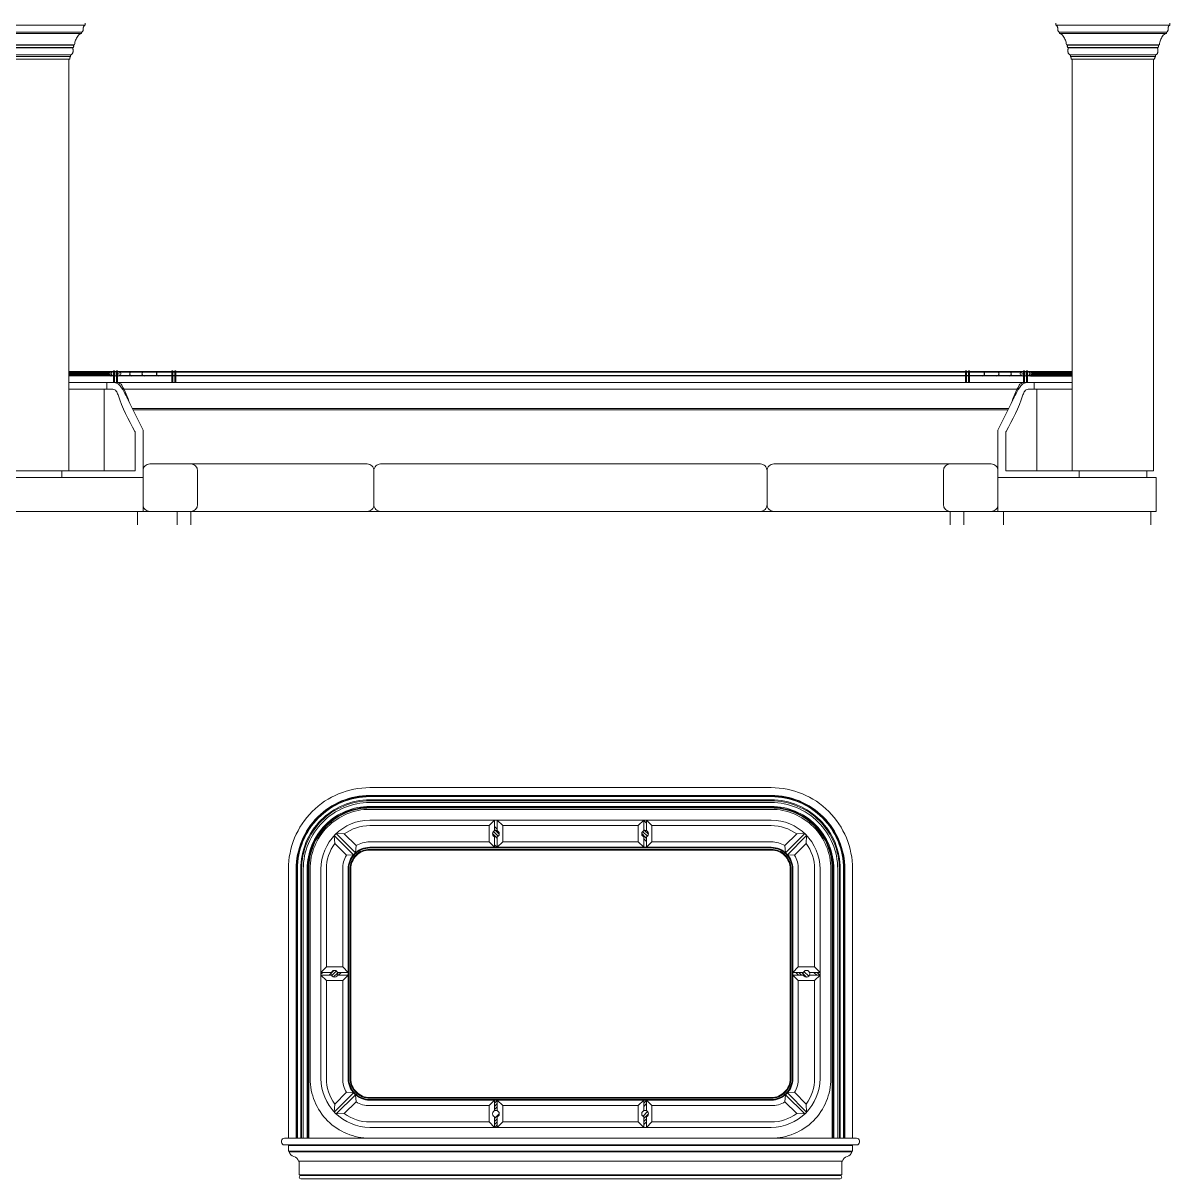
# Model space of a CAD drawing. Header units: millimetres. Extents: x 92928 to 223128, y -11456 to 21098.
# Drawn here: x 166846 to 175303, y -11456 to -2934 of the extents above; entities that cross this region are included whole.
import ezdxf

# ---------------------------------------------------------------- set-up
doc = ezdxf.new("R2010")
doc.units = ezdxf.units.MM
doc.set_wipeout_variables(frame=1)
doc.linetypes.add('DOT', pattern=[6.35, 0, -6.35])
doc.layers.add('_ACM-A-DETL-THIN', color=2, linetype='Continuous', lineweight=9)
doc.layers.add('_ACM-A-ELVE-HACH', color=251, linetype='Continuous', lineweight=9)

# ---------------------------------------------------------------- blocks, each defined once
blk = doc.blocks.new('海龙_1211083971')
at = {"layer": '_ACM-A-DETL-THIN'}
for points in [[(-633.9, -50), (-633.9, -66.2)], [(206.1, -50), (206.1, -66.2)], [(-607.9, -126.1), (-608.1, -116.9)], [(180.2, -126.1), (180.4, -116.9)], [(-548.3, -211.5), (-549.6, -209.2), (-556.1, -209.2)], [(120.6, -211.5), (121.9, -209.2), (128.3, -209.2)], [(-527.6, -296.9), (-527.6, -283.1)], [(-463.9, -3400), (-463.9, -3350), (-513.9, -3350), (-513.9, -315.4), (-521.1, -315.4)], [(86.1, -315.4), (-513.9, -315.4)], [(36.1, -3400), (36.1, -3350), (86.1, -3350), (86.1, -315.4), (93.3, -315.4)], [(99.8, -296.9), (99.8, -283.1)], [(-493.9, -3750), (-493.9, -3650), (-533.9, -3650), (-533.9, -3400), (633.9, -3400), (633.9, -3650), (593.9, -3650), (593.9, -3750)]]:
    blk.add_lwpolyline(points, dxfattribs=at)
at = {"layer": '_ACM-A-DETL-THIN', "color": 8}
for points in [[(206.1, -66.2), (-633.9, -66.2)], [(180.4, -116.9), (-608.1, -116.9)], [(180.2, -126.1), (-607.9, -126.1)], [(121.9, -209.2), (-549.6, -209.2)], [(120.6, -211.5), (-548.3, -211.5)], [(115.4, -230), (-543.1, -230)], [(114.1, -232.3), (-541.8, -232.3)], [(99.8, -283.1), (-527.6, -283.1)], [(99.8, -296.9), (-527.6, -296.9)], [(36.1, -3350), (-463.9, -3350)], [(593.9, -3650), (-493.9, -3650)]]:
    blk.add_lwpolyline(points, dxfattribs=at)
at = {"layer": '_ACM-A-DETL-THIN'}
for points in [[(-541.8, -232.3), (-543.1, -230, 3.820271)], [(114.1, -232.3), (115.4, -230, -3.820271)]]:
    blk.add_lwpolyline(points, format="xyb", dxfattribs=at)
for points in [[(-620.7, -93.8), (-620.7, -92), (-620.7, -90.1), (-621.1, -84.7), (-621.8, -81.2), (-622.7, -77.9), (-623.9, -74.9), (-625.4, -72.3), (-627.9, -69.1), (-629.8, -67.6), (-631.8, -66.6), (-632.8, -66.3), (-633.9, -66.2)], [(193, -93.8), (192.9, -92), (192.9, -90.1), (193.4, -84.7), (194, -81.2), (195, -77.9), (196.2, -74.9), (197.7, -72.3), (200.2, -69.1), (202.1, -67.6), (204.1, -66.6), (205.1, -66.3), (206.1, -66.2)], [(-608.1, -116.9), (-609.1, -116.8), (-611.1, -116.2), (-613.8, -114.3), (-615.9, -111.8), (-618.3, -107.3), (-620.1, -100.9), (-620.6, -97.4), (-620.7, -93.8)], [(-556.1, -209.2), (-564.3, -174.6), (-570.9, -159.8), (-590.9, -134.5), (-597.6, -130.1), (-607.9, -126.1)], [(128.3, -209.2), (136.6, -174.6), (143.2, -159.8), (163.2, -134.5), (169.8, -130.1), (180.2, -126.1)], [(180.4, -116.9), (181.4, -116.8), (183.3, -116.2), (186, -114.3), (188.1, -111.8), (190.6, -107.3), (192.4, -100.9), (192.8, -97.4), (193, -93.8)], [(-543.1, -230), (-543.9, -230.2), (-544.6, -230.2), (-545.3, -230), (-546, -229.7), (-546.7, -229.2), (-547.4, -228.6), (-548.6, -226.9), (-549.5, -224.8), (-550, -222.4), (-550.3, -219.8), (-550.1, -217.2), (-549.9, -215.9), (-549.3, -213.5), (-548.3, -211.5)], [(-527.6, -283.1), (-529.5, -283.1), (-531.4, -282.8), (-535.2, -281), (-538.6, -277.8), (-540.1, -275.7), (-542.8, -270.6), (-543.8, -267.7), (-544.7, -264.6), (-545.3, -261.4), (-545.8, -258.1), (-546, -254.6), (-545.9, -247.7), (-545.5, -244.3), (-544.8, -241.1), (-544, -238), (-543, -235), (-541.8, -232.3)], [(99.8, -283.1), (101.8, -283.1), (103.7, -282.8), (107.4, -281), (110.8, -277.8), (112.4, -275.7), (115, -270.6), (116.1, -267.7), (116.9, -264.6), (117.6, -261.4), (118.1, -258.1), (118.3, -254.6), (118.1, -247.7), (117.7, -244.3), (117.1, -241.1), (116.3, -238), (115.3, -235), (114.1, -232.3)], [(115.4, -230), (116.1, -230.2), (116.9, -230.2), (117.6, -230), (118.3, -229.7), (119, -229.2), (119.7, -228.6), (120.8, -226.9), (121.7, -224.8), (122.3, -222.4), (122.5, -219.8), (122.4, -217.2), (122.2, -215.9), (121.5, -213.5), (120.6, -211.5)], [(-521.1, -315.4), (-521.7, -308.8), (-522.3, -305.9), (-523.5, -302.7), (-525.5, -299.2), (-527.6, -296.9)], [(93.3, -315.4), (93.9, -308.8), (94.6, -305.9), (95.8, -302.7), (97.7, -299.2), (99.8, -296.9)]]:
    blk.add_spline(points, degree=3, dxfattribs=at)
blk = doc.blocks.new('K_1208064946')
at = {"layer": '_ACM-A-DETL-THIN'}
for points in [[(-32.5, 0), (39.5, 0)], [(39.5, -30), (-32.5, -30)]]:
    blk.add_lwpolyline(points, dxfattribs=at)
blk.add_arc((-32.5, -15), 15, 90, 270, dxfattribs=at)
blk.add_ellipse((39.5, -15), major_axis=(0, 15), ratio=0.535508, dxfattribs=at)
blk = doc.blocks.new('K_1208065106')
at = {"color": 250}
blk.add_line((3460, 0), (-3460, 0), dxfattribs=at)
blk = doc.blocks.new('*U269')
at = {"color": 250}
for p, q in [((0, 8), (0, 0)), ((5.2, 8), (5.2, 0)), ((10, 8), (10, 0)), ((14.1, 8), (14.1, 0)), ((17.3, 8), (17.3, 0)), ((19.3, 8), (19.3, 0)), ((20, 8), (20, 0))]:
    blk.add_line(p, q, dxfattribs=at)
blk = doc.blocks.new('K_1208061873')
at = {"color": 8, "linetype": 'DOT', "ltscale": 1000}
blk.add_wipeout([(-2.5, -37.5), (5.5, -37.5), (5.5, -125), (-2.5, -125)], dxfattribs=at)
blk.add_lwpolyline([(-2.5, -37.5), (5.5, -37.5), (5.5, -125), (-2.5, -125)], close=True)
at = {"layer": '_ACM-A-DETL-THIN', "xscale": -1, "rotation": 270}
blk.add_blockref('*U269', (-2.5, -57.5), dxfattribs=at)
blk = doc.blocks.new('K_1208061974')
blk.add_blockref('K_1208061873', (-5.5, 125))
blk.add_blockref('K_1208061873', (-27.5, 125))
blk = doc.blocks.new('K_1222045999')
at = {"layer": '_ACM-A-DETL-THIN'}
blk.add_lwpolyline([(-2040, -135, -0.300261), (-2075, -100), (-2070, -100), (-2070, -95), (-2080, -95), (-2080, -55), (-2075, -55), (-2075, -50), (-2110, -50, -0.414214), (-2130, -30), (-2130, -20, -0.414214), (-2110, 0), (2110, 0, -0.414214), (2130, -20), (2130, -30, -0.414214), (2110, -50), (2075, -50), (2075, -55), (2080, -55), (2080, -95), (2070, -95), (2070, -100), (2075, -100, -0.300261), (2040, -135, 0.300261), (2005, -170), (2000, -170), (2000, -270), (1987.5, -270), (1987.5, -275, -1), (1987.5, -300), (-1987.5, -300, -1), (-1987.5, -275), (-1987.5, -270), (-2000, -270), (-2000, -170), (-2005, -170, 0.300261), (-2040, -135)], format="xyb", dxfattribs=at)
at = {"layer": '_ACM-A-DETL-THIN', "color": 8}
for points in [[(2075, -50), (-2075, -50)], [(2080, -55), (-2075, -55)], [(2070, -95), (-2070, -95)], [(2075, -100), (-2070, -100)], [(2000, -170), (-2000, -170)], [(1987.5, -270), (-1987.5, -270)], [(1987.5, -275), (-1987.5, -275)]]:
    blk.add_lwpolyline(points, dxfattribs=at)
blk = doc.blocks.new('海龙_1210102983')
at = {"layer": '_ACM-A-ELVE-HACH'}
h = blk.add_hatch(dxfattribs=at)
h.set_pattern_fill('ANSI34', color=256, scale=5, style=0)
h.set_pattern_definition([(45, (-25, -200), (-67.35, 67.35), []), (45, (-2.55, -200), (-67.35, 67.35), []), (45, (19.9, -200), (-67.35, 67.35), []), (45, (42.35, -200), (-67.35, 67.35), [])])
h.paths.add_polyline_path([(10, 0), (-10, 0), (-10, -77.1, -0.208712), (10, -77.1)])
h.paths.add_polyline_path([(25, -100, 1), (-25, -100, 1)])
h.paths.add_polyline_path([(10, -122.9, -0.208712), (-10, -122.9), (-10, -200), (10, -200)])
at = {"layer": '_ACM-A-DETL-THIN', "color": 8}
for points in [[(10, -77.1), (10, 0), (-10, 0), (-10, -77.1)], [(-10, -122.9), (-10, -200), (10, -200), (10, -122.9)]]:
    blk.add_lwpolyline(points, dxfattribs=at)
blk.add_circle((0, -100), 25, dxfattribs=at)
blk = doc.blocks.new('K_1222175199')
at = {"layer": '_ACM-A-DETL-THIN'}
blk.add_lwpolyline([(2080, -2584.6), (2080, -600, 0.414214), (1480, 0), (-1480, 0, 0.414214), (-2080, -600), (-2080, -2584.6)], format="xyb", dxfattribs=at)
at = {"layer": '_ACM-A-DETL-THIN', "color": 8}
for points in [[(2023, -2584.6), (2023, -600, 0.414214), (1480, -57), (-1480, -57, 0.414214), (-2023, -600), (-2023, -2584.6)], [(2018.2, -2584.6), (2018.2, -600, 0.414214), (1480, -61.8), (-1480, -61.8, 0.414214), (-2018.2, -600), (-2018.2, -2584.6)], [(2013.5, -2584.6), (2013.5, -600, 0.414214), (1480, -66.5), (-1480, -66.5, 0.414214), (-2013.5, -600), (-2013.5, -2584.6)], [(1989.6, -2584.6), (1989.6, -600, 0.414214), (1480, -90.4), (-1480, -90.4, 0.414214), (-1989.6, -600), (-1989.6, -2584.6)], [(1982.5, -2584.6), (1982.5, -600, 0.414214), (1480, -97.5), (-1480, -97.5, 0.414214), (-1982.5, -600), (-1982.5, -2584.6)], [(1970.2, -2584.6), (1970.2, -600, 0.414214), (1480, -109.8), (-1480, -109.8, 0.414214), (-1970.2, -600), (-1970.2, -2584.6)], [(1941.9, -2584.6), (1941.9, -600, 0.414214), (1480, -138.1), (-1480, -138.1, 0.414214), (-1941.9, -600), (-1941.9, -2584.6)], [(1936, -2584.6), (1936, -600, 0.414214), (1480, -144), (-1480, -144, 0.414214), (-1936, -600), (-1936, -2584.6)], [(1933.6, -2584.6), (1933.6, -600, 0.414214), (1480, -146.4), (-1480, -146.4, 0.414214), (-1933.6, -600), (-1933.6, -2584.6)], [(1930, -2584.6), (1930, -600, 0.414214), (1480, -150), (-1480, -150, 0.414214), (-1930, -600), (-1930, -2584.6)], [(-600, -280), (-600, -400), (-1480, -400, 0.133962), (-1581.6, -427.7), (-1668.1, -341.2, -0.158428), (-1480, -280), (-600, -280)], [(600, -280), (600, -400), (1480, -400, -0.133962), (1581.6, -427.7), (1668.1, -341.2, 0.158428), (1480, -280), (600, -280)], [(-600, -2464.6), (-600, -2344.6), (-1480, -2344.6, -0.133962), (-1581.6, -2316.9), (-1668.1, -2403.5, 0.158428), (-1480, -2464.6), (-600, -2464.6)], [(600, -2464.6), (600, -2344.6), (1480, -2344.6, 0.133962), (1581.6, -2316.9), (1668.1, -2403.5, -0.158428), (1480, -2464.6), (600, -2464.6)]]:
    blk.add_lwpolyline(points, format="xyb", dxfattribs=at)
at = {"layer": '_ACM-A-DETL-THIN'}
for points in [[(1480, -2584.6), (-1480, -2584.6, -0.414214), (-1920, -2144.6), (-1920, -600, -0.414214), (-1480, -160), (1480, -160, -0.414214), (1920, -600), (1920, -2144.6, -0.414214)], [(1480, -2504.6), (-1480, -2504.6, -0.414214), (-1840, -2144.6), (-1840, -600, -0.414214), (-1480, -240), (1480, -240, -0.414214), (1840, -600), (1840, -2144.6, -0.414214)], [(1480, -2304.6), (-1480, -2304.6, -0.414214), (-1640, -2144.6), (-1640, -600, -0.414214), (-1480, -440), (1480, -440, -0.414214), (1640, -600), (1640, -2144.6, -0.414214)], [(1480, -2284.7), (-1480, -2284.7, -0.414214), (-1620.1, -2144.6), (-1620.1, -600, -0.414214), (-1480, -459.9), (1480, -459.9, -0.414214), (1620.1, -600), (1620.1, -2144.6, -0.414214)]]:
    blk.add_lwpolyline(points, format="xyb", close=True, dxfattribs=at)
at = {"layer": '_ACM-A-DETL-THIN', "color": 8}
for points in [[(-600, -280), (-560, -240)], [(-500, -280), (-540, -240)], [(500, -280), (540, -240)], [(600, -280), (560, -240)], [(-1668.1, -341.2), (-1727.4, -338.5)], [(-1585.8, -480), (-1727.4, -338.5)], [(600, -280), (600, -400)], [(1585.8, -480), (1727.4, -338.5)], [(1668.1, -341.2), (1727.4, -338.5)], [(-1738.8, -411.9), (-1741.5, -352.6)], [(-1600, -494.2), (-1741.5, -352.6)], [(-600, -400), (-560, -440)], [(-500, -400), (-540, -440)], [(500, -400), (540, -440)], [(600, -400), (560, -440)], [(1600, -494.2), (1741.5, -352.6)], [(1738.8, -411.9), (1741.5, -352.6)], [(-1652.3, -498.4), (-1600, -494.2)], [(-1581.6, -427.7), (-1585.8, -480)], [(1581.6, -427.7), (1585.8, -480)], [(1652.3, -498.4), (1600, -494.2)], [(-1800, -1322.3), (-1840, -1362.3)], [(-1680, -1322.3), (-1640, -1362.3)], [(1680, -1322.3), (1640, -1362.3)], [(1800, -1322.3), (1840, -1362.3)], [(-1800, -1422.3), (-1840, -1382.3)], [(-1680, -1422.3), (-1640, -1382.3)], [(1680, -1422.3), (1640, -1382.3)], [(1800, -1422.3), (1840, -1382.3)], [(-1600, -2250.5), (-1741.5, -2392)], [(-1585.8, -2264.6), (-1727.4, -2406.1)], [(-1652.3, -2246.2), (-1600, -2250.5)], [(-1581.6, -2316.9), (-1585.8, -2264.6)], [(1581.6, -2316.9), (1585.8, -2264.6)], [(1585.8, -2264.6), (1727.4, -2406.1)], [(1652.3, -2246.2), (1600, -2250.5)], [(1600, -2250.5), (1741.5, -2392)], [(-1738.8, -2332.8), (-1741.5, -2392)], [(-600, -2344.6), (-560, -2304.6)], [(-500, -2344.6), (-540, -2304.6)], [(500, -2344.6), (540, -2304.6)], [(600, -2344.6), (560, -2304.6)], [(600, -2464.6), (600, -2344.6)], [(1738.8, -2332.8), (1741.5, -2392)], [(-1668.1, -2403.5), (-1727.4, -2406.1)], [(-600, -2464.6), (-560, -2504.6)], [(-500, -2464.6), (-540, -2504.6)], [(500, -2464.6), (540, -2504.6)], [(600, -2464.6), (560, -2504.6)], [(1668.1, -2403.5), (1727.4, -2406.1)]]:
    blk.add_lwpolyline(points, dxfattribs=at)
for points in [[(500, -280), (-500, -280), (-500, -400), (500, -400)], [(500, -2464.6), (-500, -2464.6), (-500, -2344.6), (500, -2344.6)]]:
    blk.add_lwpolyline(points, close=True, dxfattribs=at)
for points in [[(-1800, -1322.3), (-1680, -1322.3), (-1680, -600, -0.133962), (-1652.3, -498.4), (-1738.8, -411.9, 0.158428), (-1800, -600)], [(1800, -1322.3), (1680, -1322.3), (1680, -600, 0.133962), (1652.3, -498.4), (1738.8, -411.9, -0.158428), (1800, -600)], [(1480, -2299.6), (-1480, -2299.6, -0.414214), (-1635, -2144.6), (-1635, -600, -0.414214), (-1480, -445), (1480, -445, -0.414214), (1635, -600), (1635, -2144.6, -0.414214)], [(1480, -2289.7), (-1480, -2289.7, -0.414214), (-1625.1, -2144.6), (-1625.1, -600, -0.414214), (-1480, -454.9), (1480, -454.9, -0.414214), (1625.1, -600), (1625.1, -2144.6, -0.414214)], [(-1800, -1422.3), (-1680, -1422.3), (-1680, -2144.6, 0.133962), (-1652.3, -2246.2), (-1738.8, -2332.8, -0.158428), (-1800, -2144.6)], [(1800, -1422.3), (1680, -1422.3), (1680, -2144.6, -0.133962), (1652.3, -2246.2), (1738.8, -2332.8, 0.158428), (1800, -2144.6)]]:
    blk.add_lwpolyline(points, format="xyb", close=True, dxfattribs=at)
blk.add_blockref('K_1222045999', (0, -2584.6))
at = {"layer": '_ACM-A-DETL-THIN', "xscale": -1}
for p in [(-550, -240), (550, -240)]:
    blk.add_blockref('海龙_1210102983', p, dxfattribs=at)
at = {"layer": '_ACM-A-DETL-THIN', "xscale": -1, "rotation": 90}
blk.add_blockref('海龙_1210102983', (-1840, -1372.3), dxfattribs=at)
at = {"layer": '_ACM-A-DETL-THIN'}
for p, rotation in [((1840, -1372.3), 270), ((-550, -2504.6), 180), ((550, -2504.6), 180)]:
    blk.add_blockref('海龙_1210102983', p, dxfattribs=dict(at, rotation=rotation))

msp = doc.modelspace()

# ---------------------------------------------------------------- linework, layer by layer
at = {"color": 8}
for points in [[(167559.6, -5504.2), (174205.6, -5504.2)], [(174205.6, -5534.2), (167559.6, -5534.2)]]:
    msp.add_lwpolyline(points, dxfattribs=at)
at = {"color": 250}
msp.add_lwpolyline([(167942.6, -5504.2), (167942.6, -5534.2)], dxfattribs=at)
at = {"color": 8}
for centre, start, end in [((167490.3, -5519.2), 90, 270), ((167498.3, -5519.2), 90, 270), ((167511, -5519.2), 90, 270), ((167527.5, -5519.2), 90, 270), ((167546.8, -5519.2), 90, 270), ((174218.4, -5519.2), 270, 90), ((174218.4, -5519.2), 270, 90), ((174237.6, -5519.2), 270, 90), ((174237.6, -5519.2), 270, 90), ((174254.2, -5519.2), 270, 90), ((174254.2, -5519.2), 270, 90), ((174266.9, -5519.2), 270, 90), ((174266.9, -5519.2), 270, 90), ((174274.9, -5519.2), 270, 90), ((174274.9, -5519.2), 270, 90)]:
    msp.add_arc(centre, 15, start, end, dxfattribs=at)
at = {"color": 250}
for centre, start, end in [((167646.5, -5519.2), 90, 270), ((167737.6, -5519.2), 90, 270), ((167843.7, -5519.2), 90, 270), ((173921.5, -5519.2), 270, 90), ((174027.6, -5519.2), 270, 90), ((174027.6, -5519.2), 270, 90), ((174118.7, -5519.2), 270, 90), ((174118.7, -5519.2), 270, 90)]:
    msp.add_arc(centre, 15, start, end, dxfattribs=at)
at = {"layer": '_ACM-A-DETL-THIN', "color": 8}
for p, q in [((168132.6, -6484.2), (168132.6, -6234.2)), ((173632.6, -6484.2), (173632.6, -6234.2))]:
    msp.add_line(p, q, dxfattribs=at)
for points in [[(167462.6, -5584.2), (167182.6, -5584.2)], [(174302.6, -5584.2), (174582.6, -5584.2)], [(167442.6, -5634.2), (167182.6, -5634.2)], [(174175.6, -5634.2), (167589.6, -5634.2)], [(174322.6, -5634.2), (174582.6, -5634.2)], [(174114.1, -5774.5), (167651, -5774.5)], [(174109.2, -5784.5), (167656, -5784.5)], [(167442.6, -6234.2), (167182.6, -6234.2)], [(174322.6, -6234.2), (174582.6, -6234.2)], [(167982.6, -6534.2), (167982.6, -6634.2)], [(168082.6, -6534.2), (168082.6, -6634.2)], [(173682.6, -6534.2), (173682.6, -6634.2)], [(173782.6, -6534.2), (173782.6, -6634.2)]]:
    msp.add_lwpolyline(points, dxfattribs=at)
at = {"layer": '_ACM-A-DETL-THIN'}
for points in [[(167442.6, -6234.2), (167442.6, -5634.2), (167507.8, -5634.2, -0.248711), (167532.5, -5646.6, -0.04893), (167546, -5675.7, 0.048269), (167670.7, -5944.9, -0.116267), (167672.1, -5950.9), (167672.1, -6234.2)], [(174322.6, -6234.2), (174322.6, -5634.2), (174257.4, -5634.2, 0.248711), (174232.7, -5646.6, 0.04893), (174219.2, -5675.7, -0.048269), (174094.5, -5944.9, 0.116267), (174093.1, -5950.9), (174093.1, -6234.2)]]:
    msp.add_lwpolyline(points, format="xyb", close=True, dxfattribs=at)
for points in [[(167730.3, -5934.2), (167630.8, -5733.7)], [(174034.9, -5934.2), (174134.4, -5733.7)], [(167730.3, -5934.2), (167730.3, -6284.2)], [(174034.9, -5934.2), (174034.9, -6284.2)], [(174034.9, -6534.2), (167730.3, -6534.2)]]:
    msp.add_lwpolyline(points, dxfattribs=at)
at = {"layer": '_ACM-A-DETL-THIN', "color": 8}
for points in [[(167780.3, -6534.2), (169382.6, -6534.2, 0.414214), (169432.6, -6484.2), (169432.6, -6234.2, 0.414214), (169382.6, -6184.2), (167780.3, -6184.2, 0.414214), (167730.3, -6234.2), (167730.3, -6484.2, 0.414214)], [(172282.6, -6534.2), (169482.6, -6534.2, -0.414214), (169432.6, -6484.2), (169432.6, -6234.2, -0.414214), (169482.6, -6184.2), (172282.6, -6184.2, -0.414214), (172332.6, -6234.2), (172332.6, -6484.2, -0.414214)], [(173984.9, -6534.2), (172382.6, -6534.2, -0.414214), (172332.6, -6484.2), (172332.6, -6234.2, -0.414214), (172382.6, -6184.2), (173984.9, -6184.2, -0.414214), (174034.9, -6234.2), (174034.9, -6484.2, -0.414214)]]:
    msp.add_lwpolyline(points, format="xyb", close=True, dxfattribs=at)
for centre, start, end in [((168082.6, -6234.2), 0, 90), ((173682.6, -6234.2), 90, 180), ((168082.6, -6484.2), 270, 0), ((173682.6, -6484.2), 180, 270)]:
    msp.add_arc(centre, 50, start, end, dxfattribs=at)

# ---------------------------------------------------------------- block references
for name, p in [('海龙_1211083971', (167096.5, -2884.2)), ('K_1208064946', (167520.1, -5504.2)), ('K_1208065106', (170947.6, -5504.2)), ('K_1222175199', (170882.6, -8570.9))]:
    msp.add_blockref(name, p)
at = {"xscale": -1}
for name, p in [('海龙_1211083971', (174668.7, -2884.2)), ('K_1208064946', (174245.1, -5504.2)), ('K_1208064946', (174245.1, -5504.2))]:
    msp.add_blockref(name, p, dxfattribs=at)

# ---------------------------------------------------------------- next in the draw order: block references
at = {"layer": '_ACM-A-DETL-THIN'}
for p in [(167542.3, -5584.2), (167972.6, -5584.2), (173825.5, -5584.2)]:
    msp.add_blockref('K_1208061974', p, dxfattribs=at)

# ---------------------------------------------------------------- next in the draw order: linework, layer by layer
at = {"color": 8}
for p, q in [((167182.6, -5504.2), (167487.6, -5504.2)), ((167487.6, -5534.2), (167182.6, -5534.2))]:
    msp.add_line(p, q, dxfattribs=at)
at = {"color": 250}
for p, q in [((167483.7, -5504.7), (167182.6, -5504.7)), ((167480.1, -5506.2), (167182.6, -5506.2)), ((167477, -5508.6), (167182.6, -5508.6)), ((167474.6, -5511.7), (167182.6, -5511.7)), ((167473.1, -5515.3), (167182.6, -5515.3)), ((167472.6, -5519.2), (167182.6, -5519.2)), ((167472.6, -5519.2), (167182.6, -5519.2)), ((167473.1, -5523.1), (167182.6, -5523.1)), ((167474.6, -5526.7), (167182.6, -5526.7)), ((167477, -5529.8), (167182.6, -5529.8)), ((167480.1, -5532.2), (167182.6, -5532.2)), ((167483.7, -5533.7), (167182.6, -5533.7))]:
    msp.add_line(p, q, dxfattribs=at)
at = {"layer": '_ACM-A-DETL-THIN'}
for points in [[(173825.5, -5504.2), (173825.5, -5534.2)], [(167462.6, -5634.2), (167462.6, -5584.2), (167542.3, -5584.2)], [(174222.9, -5584.2), (167542.3, -5584.2)]]:
    msp.add_lwpolyline(points, dxfattribs=at)
for points in [[(167516.8, -5584.2, -0.225725), (167572.5, -5623, -0.02601), (167630.8, -5733.7, 245.414715)], [(167574, -5603.6, 0.235745), (167542.3, -5584.2, 0.465448)], [(167632.8, -5737.7, 0.037063), (167574, -5603.6)]]:
    msp.add_lwpolyline(points, format="xyb", dxfattribs=at)

# ---------------------------------------------------------------- next in the draw order: block references
at = {"layer": '_ACM-A-DETL-THIN', "xscale": -1}
msp.add_blockref('K_1208061974', (174222.9, -5584.2), dxfattribs=at)

# ---------------------------------------------------------------- next in the draw order: linework, layer by layer
at = {"color": 8}
for p, q in [((174582.6, -5504.2), (174277.6, -5504.2)), ((174277.6, -5534.2), (174582.6, -5534.2))]:
    msp.add_line(p, q, dxfattribs=at)
at = {"color": 250}
for p, q in [((174281.5, -5504.7), (174582.6, -5504.7)), ((174281.5, -5533.7), (174582.6, -5533.7)), ((174285.1, -5506.2), (174582.6, -5506.2)), ((174285.1, -5532.2), (174582.6, -5532.2)), ((174288.2, -5508.6), (174582.6, -5508.6)), ((174288.2, -5529.8), (174582.6, -5529.8)), ((174290.6, -5511.7), (174582.6, -5511.7)), ((174290.6, -5526.7), (174582.6, -5526.7)), ((174292.1, -5515.3), (174582.6, -5515.3)), ((174292.1, -5523.1), (174582.6, -5523.1)), ((174292.6, -5519.2), (174582.6, -5519.2)), ((174292.6, -5519.2), (174582.6, -5519.2))]:
    msp.add_line(p, q, dxfattribs=at)
at = {"layer": '_ACM-A-DETL-THIN'}
for points in [[(174132.4, -5737.7, -0.037063), (174191.2, -5603.6)], [(174248.4, -5584.2, 0.225725), (174192.7, -5623, 0.02601), (174134.4, -5733.7, -245.414715)], [(174191.2, -5603.6, -0.235745), (174222.9, -5584.2, -0.465448)]]:
    msp.add_lwpolyline(points, format="xyb", dxfattribs=at)
msp.add_lwpolyline([(174302.6, -5634.2), (174302.6, -5584.2), (174222.9, -5584.2)], dxfattribs=at)

doc.saveas('drawing.dxf')
